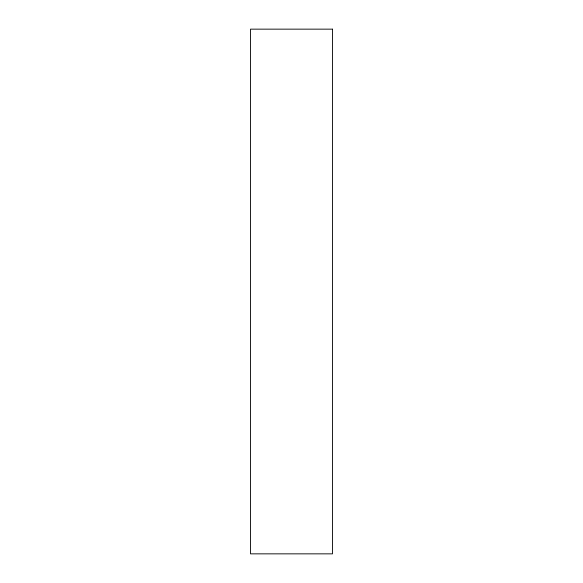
<?xml version="1.0" encoding="UTF-8"?>
<svg xmlns="http://www.w3.org/2000/svg" width="583" height="583" viewBox="0 0 583 583"><rect width="100%" height="100%" fill="white"/><g stroke="black" fill="none" stroke-linecap="round" stroke-linejoin="round"><path stroke-width="0.87" d="M332.492 29.15L250.508 29.15L250.508 553.85L332.492 553.85L332.492 29.15"/></g></svg>
